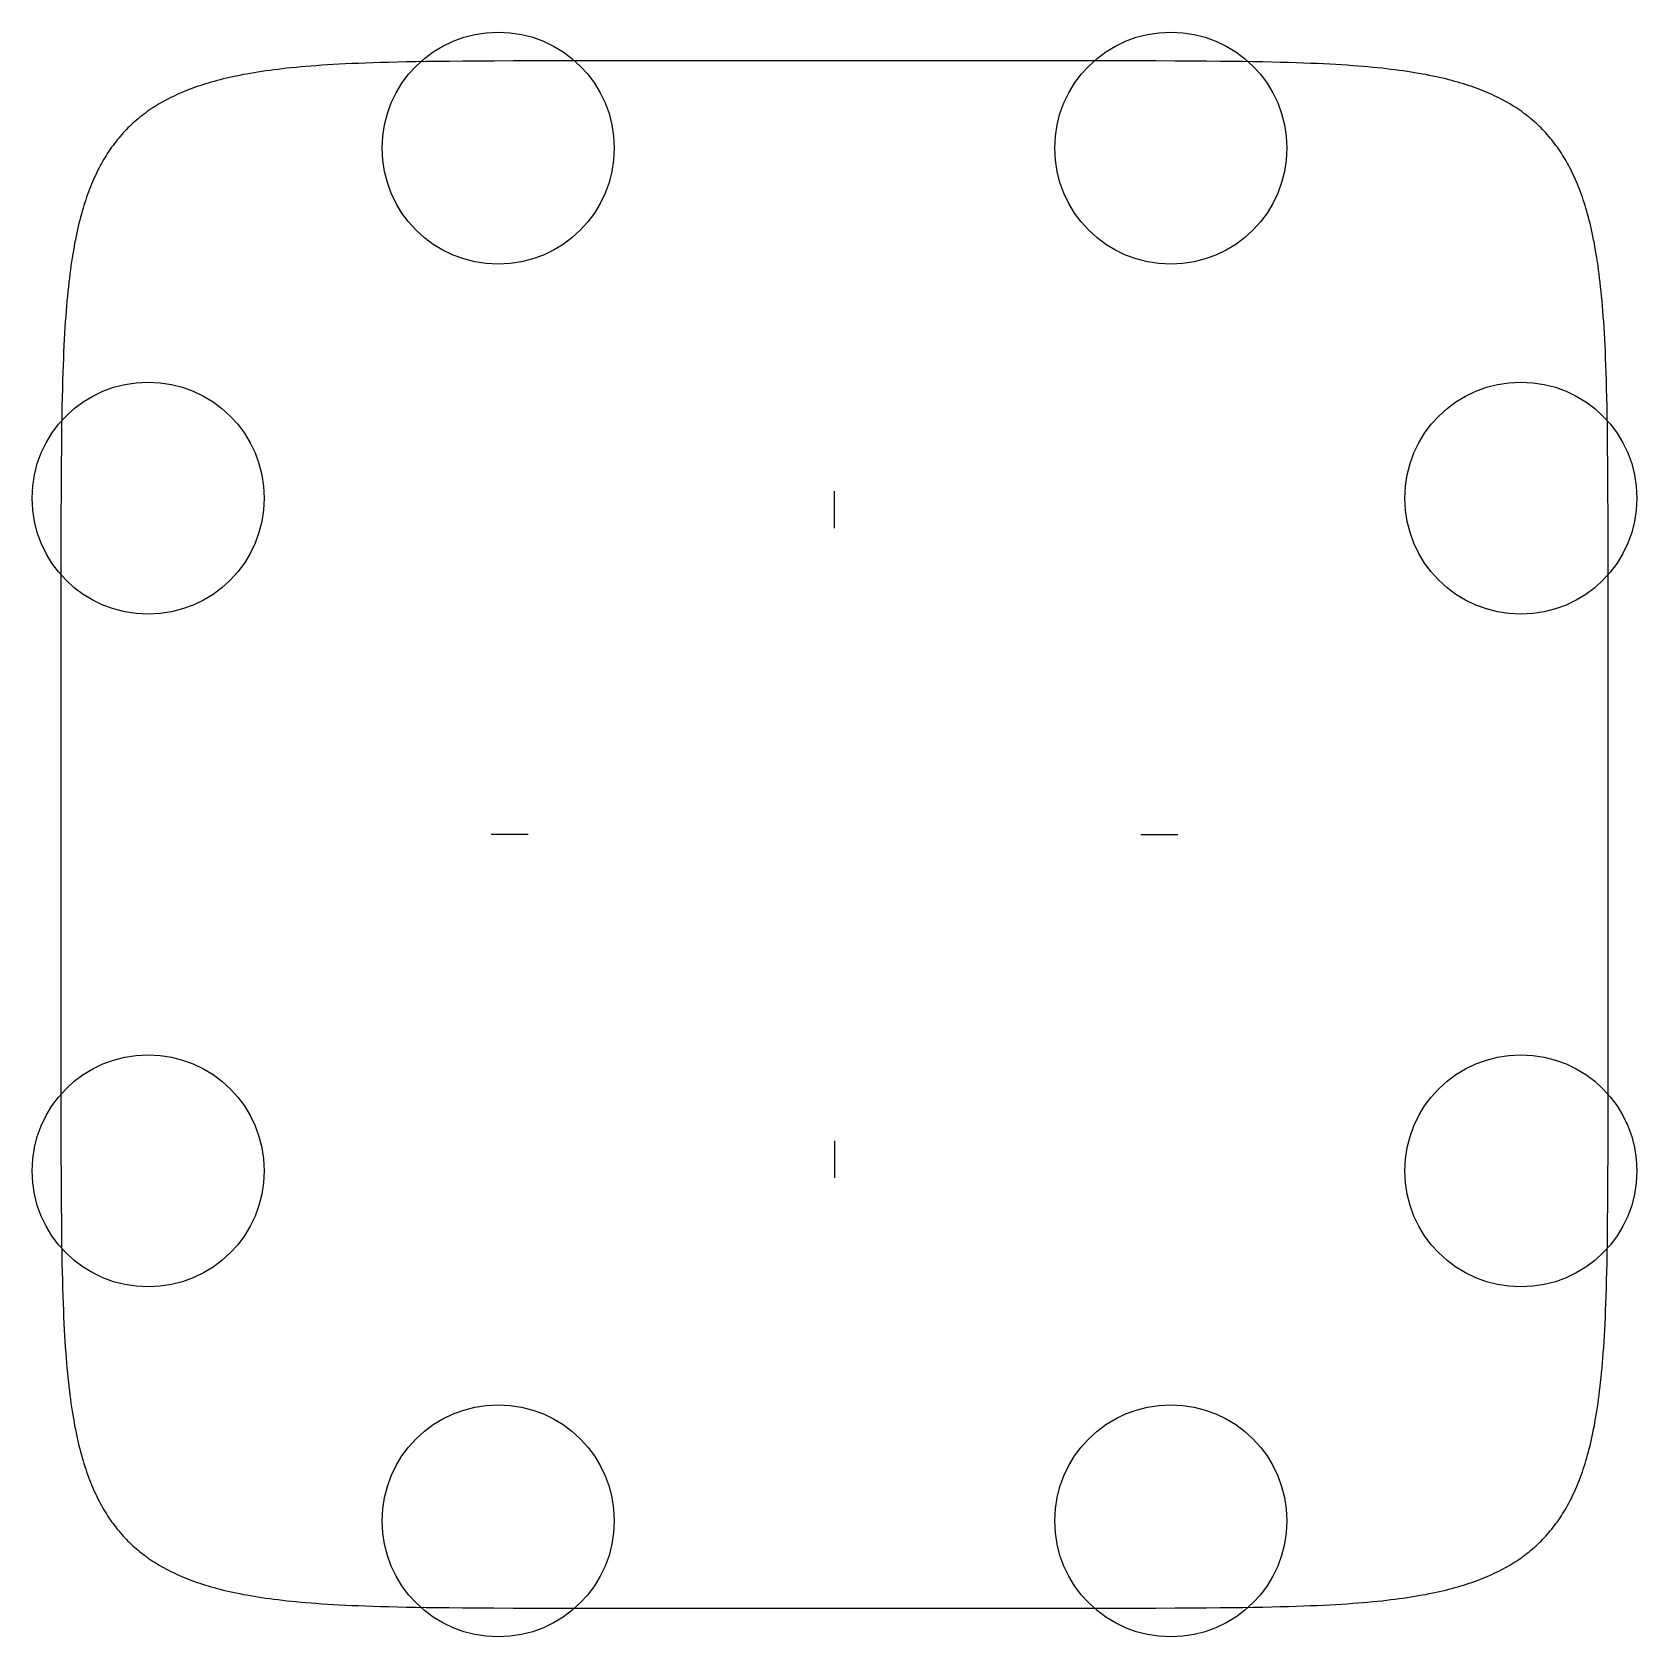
# Model space of a CAD drawing. Header units: metres. Extents: x -83 to 83, y -83 to 83.
import ezdxf

# ---------------------------------------------------------------- set-up
doc = ezdxf.new("R2010")
doc.units = ezdxf.units.M

msp = doc.modelspace()

# ---------------------------------------------------------------- linework, layer by layer
at = {"layer": 'ATTACH'}
for centre in [(-34.7788, 70.9753), (34.7788, 70.9753), (-70.9755, 34.7826), (70.9755, 34.7826), (-70.9755, -34.7826), (70.9755, -34.7826), (-34.7788, -70.9753), (34.7788, -70.9753)]:
    msp.add_circle(centre, 12, dxfattribs=at)
at = {"layer": 'OUTLINE'}
for p, q in [((-50.5796, 79.6804), (-51.223, 79.6475)), ((-49.9112, 79.7117), (-50.5796, 79.6804)), ((-49.2155, 79.7414), (-49.9112, 79.7117)), ((-48.49, 79.7695), (-49.2155, 79.7414)), ((-47.7315, 79.7959), (-48.49, 79.7695)), ((-46.9363, 79.8207), (-47.7315, 79.7959)), ((-46.1004, 79.8439), (-46.9363, 79.8207)), ((-45.2183, 79.8655), (-46.1004, 79.8439)), ((-44.284, 79.8855), (-45.2183, 79.8655)), ((-43.2897, 79.9039), (-44.284, 79.8855)), ((-42.2255, 79.9207), (-43.2897, 79.9039)), ((-41.0789, 79.9359), (-42.2255, 79.9207)), ((-39.8334, 79.9494), (-41.0789, 79.9359)), ((-38.4664, 79.9614), (-39.8334, 79.9494)), ((-36.9461, 79.9718), (-38.4664, 79.9614)), ((-35.2248, 79.9806), (-36.9461, 79.9718)), ((-33.2263, 79.9878), (-35.2248, 79.9806)), ((-30.8158, 79.9933), (-33.2263, 79.9878)), ((-27.7118, 79.9973), (-30.8158, 79.9933)), ((-23.1118, 79.9997), (-27.7118, 79.9973)), ((0.0045, 80.0005), (-23.1118, 79.9997)), ((23.1118, 79.9997), (0.0045, 80.0005)), ((27.7118, 79.9973), (23.1118, 79.9997)), ((30.8158, 79.9933), (27.7118, 79.9973)), ((33.2263, 79.9878), (30.8158, 79.9933)), ((35.2248, 79.9806), (33.2263, 79.9878)), ((36.9461, 79.9718), (35.2248, 79.9806)), ((38.4664, 79.9614), (36.9461, 79.9718)), ((39.8334, 79.9494), (38.4664, 79.9614)), ((41.0789, 79.9359), (39.8334, 79.9494)), ((42.2255, 79.9207), (41.0789, 79.9359)), ((43.2897, 79.9039), (42.2255, 79.9207)), ((44.284, 79.8855), (43.2897, 79.9039)), ((45.2183, 79.8655), (44.284, 79.8855)), ((46.1004, 79.8439), (45.2183, 79.8655)), ((46.9363, 79.8207), (46.1004, 79.8439)), ((47.7315, 79.7959), (46.9363, 79.8207)), ((48.49, 79.7695), (47.7315, 79.7959)), ((49.2155, 79.7414), (48.49, 79.7695)), ((49.9112, 79.7117), (49.2155, 79.7414)), ((50.5796, 79.6804), (49.9112, 79.7117)), ((51.223, 79.6475), (50.5796, 79.6804)), ((-63.5305, 78.048), (-63.8462, 77.9658)), ((-63.209, 78.1284), (-63.5305, 78.048)), ((-62.8815, 78.207), (-63.209, 78.1284)), ((-62.5479, 78.2838), (-62.8815, 78.207)), ((-62.2079, 78.3589), (-62.5479, 78.2838)), ((-61.8614, 78.4322), (-62.2079, 78.3589)), ((-61.508, 78.5037), (-61.8614, 78.4322)), ((-61.1476, 78.5735), (-61.508, 78.5037)), ((-60.7798, 78.6416), (-61.1476, 78.5735)), ((-60.4045, 78.7079), (-60.7798, 78.6416)), ((-60.0212, 78.7725), (-60.4045, 78.7079)), ((-59.6296, 78.8354), (-60.0212, 78.7725)), ((-59.2295, 78.8966), (-59.6296, 78.8354)), ((-58.8204, 78.9561), (-59.2295, 78.8966)), ((-58.4019, 79.0138), (-58.8204, 78.9561)), ((-57.9736, 79.0699), (-58.4019, 79.0138)), ((-57.535, 79.1243), (-57.9736, 79.0699)), ((-57.0857, 79.1771), (-57.535, 79.1243)), ((-56.6249, 79.2281), (-57.0857, 79.1771)), ((-56.1522, 79.2775), (-56.6249, 79.2281)), ((-55.6668, 79.3252), (-56.1522, 79.2775)), ((-55.1681, 79.3713), (-55.6668, 79.3252)), ((-54.6552, 79.4157), (-55.1681, 79.3713)), ((-54.1272, 79.4584), (-54.6552, 79.4157)), ((-53.5832, 79.4995), (-54.1272, 79.4584)), ((-53.0221, 79.539), (-53.5832, 79.4995)), ((-52.4426, 79.5768), (-53.0221, 79.539)), ((-51.8435, 79.613), (-52.4426, 79.5768)), ((-51.223, 79.6475), (-51.8435, 79.613)), ((51.8435, 79.613), (51.223, 79.6475)), ((52.4426, 79.5768), (51.8435, 79.613)), ((53.0221, 79.539), (52.4426, 79.5768)), ((53.5832, 79.4995), (53.0221, 79.539)), ((54.1272, 79.4584), (53.5832, 79.4995)), ((54.6552, 79.4157), (54.1272, 79.4584)), ((55.1681, 79.3713), (54.6552, 79.4157)), ((55.6668, 79.3252), (55.1681, 79.3713)), ((56.1522, 79.2775), (55.6668, 79.3252)), ((56.6249, 79.2281), (56.1522, 79.2775)), ((57.0857, 79.1771), (56.6249, 79.2281)), ((57.535, 79.1243), (57.0857, 79.1771)), ((57.9736, 79.0699), (57.535, 79.1243)), ((58.4019, 79.0138), (57.9736, 79.0699)), ((58.8204, 78.9561), (58.4019, 79.0138)), ((59.2295, 78.8966), (58.8204, 78.9561)), ((59.6296, 78.8354), (59.2295, 78.8966)), ((60.0212, 78.7725), (59.6296, 78.8354)), ((60.4045, 78.7079), (60.0212, 78.7725)), ((60.7798, 78.6416), (60.4045, 78.7079)), ((61.1476, 78.5735), (60.7798, 78.6416)), ((61.508, 78.5037), (61.1476, 78.5735)), ((61.8614, 78.4322), (61.508, 78.5037)), ((62.2079, 78.3589), (61.8614, 78.4322)), ((62.5479, 78.2838), (62.2079, 78.3589)), ((62.8815, 78.207), (62.5479, 78.2838)), ((63.209, 78.1284), (62.8815, 78.207)), ((63.5305, 78.048), (63.209, 78.1284)), ((63.8462, 77.9658), (63.5305, 78.048)), ((-68.2314, 76.3981), (-68.4697, 76.2837)), ((-67.9894, 76.5105), (-68.2314, 76.3981)), ((-67.7436, 76.6209), (-67.9894, 76.5105)), ((-67.4938, 76.7294), (-67.7436, 76.6209)), ((-67.2401, 76.8358), (-67.4938, 76.7294)), ((-66.9823, 76.9404), (-67.2401, 76.8358)), ((-66.7203, 77.043), (-66.9823, 76.9404)), ((-66.4541, 77.1437), (-66.7203, 77.043)), ((-66.1834, 77.2425), (-66.4541, 77.1437)), ((-65.9083, 77.3394), (-66.1834, 77.2425)), ((-65.6286, 77.4344), (-65.9083, 77.3394)), ((-65.3441, 77.5276), (-65.6286, 77.4344)), ((-65.0548, 77.6189), (-65.3441, 77.5276)), ((-64.7605, 77.7084), (-65.0548, 77.6189)), ((-64.4611, 77.796), (-64.7605, 77.7084)), ((-64.1563, 77.8818), (-64.4611, 77.796)), ((-63.8462, 77.9658), (-64.1563, 77.8818)), ((64.1563, 77.8818), (63.8462, 77.9658)), ((64.4611, 77.796), (64.1563, 77.8818)), ((64.7605, 77.7084), (64.4611, 77.796)), ((65.0548, 77.6189), (64.7605, 77.7084)), ((65.3441, 77.5276), (65.0548, 77.6189)), ((65.6286, 77.4344), (65.3441, 77.5276)), ((65.9083, 77.3394), (65.6286, 77.4344)), ((66.1834, 77.2425), (65.9083, 77.3394)), ((66.4541, 77.1437), (66.1834, 77.2425)), ((66.7203, 77.043), (66.4541, 77.1437)), ((66.9823, 76.9404), (66.7203, 77.043)), ((67.2401, 76.8358), (66.9823, 76.9404)), ((67.4938, 76.7294), (67.2401, 76.8358)), ((67.7436, 76.6209), (67.4938, 76.7294)), ((67.9894, 76.5105), (67.7436, 76.6209)), ((68.2314, 76.3981), (67.9894, 76.5105)), ((68.4697, 76.2837), (68.2314, 76.3981)), ((-71.0617, 74.7492), (-71.2572, 74.6072)), ((-70.8632, 74.8889), (-71.0617, 74.7492)), ((-70.6617, 75.0264), (-70.8632, 74.8889)), ((-70.4572, 75.1617), (-70.6617, 75.0264)), ((-70.2495, 75.2948), (-70.4572, 75.1617)), ((-70.0387, 75.4257), (-70.2495, 75.2948)), ((-69.8247, 75.5546), (-70.0387, 75.4257)), ((-69.6074, 75.6813), (-69.8247, 75.5546)), ((-69.3867, 75.8059), (-69.6074, 75.6813)), ((-69.1627, 75.9284), (-69.3867, 75.8059)), ((-68.9352, 76.0489), (-69.1627, 75.9284)), ((-68.7042, 76.1673), (-68.9352, 76.0489)), ((-68.4697, 76.2837), (-68.7042, 76.1673)), ((68.7042, 76.1673), (68.4697, 76.2837)), ((68.9352, 76.0489), (68.7042, 76.1673)), ((69.1627, 75.9284), (68.9352, 76.0489)), ((69.3867, 75.8059), (69.1627, 75.9284)), ((69.6074, 75.6813), (69.3867, 75.8059)), ((69.8247, 75.5546), (69.6074, 75.6813)), ((70.0387, 75.4257), (69.8247, 75.5546)), ((70.2495, 75.2948), (70.0387, 75.4257)), ((70.4572, 75.1617), (70.2495, 75.2948)), ((70.6617, 75.0264), (70.4572, 75.1617)), ((70.8632, 74.8889), (70.6617, 75.0264)), ((71.0617, 74.7492), (70.8632, 74.8889)), ((71.2572, 74.6072), (71.0617, 74.7492)), ((-73.0593, 73.0593), (-73.225, 72.8911)), ((-72.8911, 73.225), (-73.0593, 73.0593)), ((-72.7203, 73.3882), (-72.8911, 73.225)), ((-72.5469, 73.549), (-72.7203, 73.3882)), ((-72.3708, 73.7072), (-72.5469, 73.549)), ((-72.1921, 73.8631), (-72.3708, 73.7072)), ((-72.0107, 74.0166), (-72.1921, 73.8631)), ((-71.8266, 74.1677), (-72.0107, 74.0166)), ((-71.6396, 74.3165), (-71.8266, 74.1677)), ((-71.4499, 74.463), (-71.6396, 74.3165)), ((-71.2572, 74.6072), (-71.4499, 74.463)), ((71.4499, 74.463), (71.2572, 74.6072)), ((71.6396, 74.3165), (71.4499, 74.463)), ((71.8266, 74.1677), (71.6396, 74.3165)), ((72.0107, 74.0166), (71.8266, 74.1677)), ((72.1921, 73.8631), (72.0107, 74.0166)), ((72.3708, 73.7072), (72.1921, 73.8631)), ((72.5469, 73.549), (72.3708, 73.7072)), ((72.7203, 73.3882), (72.5469, 73.549)), ((72.8911, 73.225), (72.7203, 73.3882)), ((73.0593, 73.0593), (72.8911, 73.225)), ((73.225, 72.8911), (73.0593, 73.0593)), ((-74.463, 71.4499), (-74.6072, 71.2572)), ((-74.3165, 71.6396), (-74.463, 71.4499)), ((-74.1677, 71.8266), (-74.3165, 71.6396)), ((-74.0166, 72.0107), (-74.1677, 71.8266)), ((-73.8631, 72.1921), (-74.0166, 72.0107)), ((-73.7072, 72.3708), (-73.8631, 72.1921)), ((-73.549, 72.5469), (-73.7072, 72.3708)), ((-73.3882, 72.7203), (-73.549, 72.5469)), ((-73.225, 72.8911), (-73.3882, 72.7203)), ((73.3882, 72.7203), (73.225, 72.8911)), ((73.549, 72.5469), (73.3882, 72.7203)), ((73.7072, 72.3708), (73.549, 72.5469)), ((73.8631, 72.1921), (73.7072, 72.3708)), ((74.0166, 72.0107), (73.8631, 72.1921)), ((74.1677, 71.8266), (74.0166, 72.0107)), ((74.3165, 71.6396), (74.1677, 71.8266)), ((74.463, 71.4499), (74.3165, 71.6396)), ((74.6072, 71.2572), (74.463, 71.4499)), ((-75.5546, 69.8247), (-75.6813, 69.6074)), ((-75.4257, 70.0387), (-75.5546, 69.8247)), ((-75.2948, 70.2495), (-75.4257, 70.0387)), ((-75.1617, 70.4572), (-75.2948, 70.2495)), ((-75.0264, 70.6617), (-75.1617, 70.4572)), ((-74.8889, 70.8632), (-75.0264, 70.6617)), ((-74.7492, 71.0617), (-74.8889, 70.8632)), ((-74.6072, 71.2572), (-74.7492, 71.0617)), ((74.7492, 71.0617), (74.6072, 71.2572)), ((74.8889, 70.8632), (74.7492, 71.0617)), ((75.0264, 70.6617), (74.8889, 70.8632)), ((75.1617, 70.4572), (75.0264, 70.6617)), ((75.2948, 70.2495), (75.1617, 70.4572)), ((75.4257, 70.0387), (75.2948, 70.2495)), ((75.5546, 69.8247), (75.4257, 70.0387)), ((75.6813, 69.6074), (75.5546, 69.8247)), ((-76.3981, 68.2314), (-76.5105, 67.9894)), ((-76.2837, 68.4697), (-76.3981, 68.2314)), ((-76.1673, 68.7042), (-76.2837, 68.4697)), ((-76.0489, 68.9352), (-76.1673, 68.7042)), ((-75.9284, 69.1627), (-76.0489, 68.9352)), ((-75.8059, 69.3867), (-75.9284, 69.1627)), ((-75.6813, 69.6074), (-75.8059, 69.3867)), ((75.8059, 69.3867), (75.6813, 69.6074)), ((75.9284, 69.1627), (75.8059, 69.3867)), ((76.0489, 68.9352), (75.9284, 69.1627)), ((76.1673, 68.7042), (76.0489, 68.9352)), ((76.2837, 68.4697), (76.1673, 68.7042)), ((76.3981, 68.2314), (76.2837, 68.4697)), ((76.5105, 67.9894), (76.3981, 68.2314)), ((-77.1437, 66.4541), (-77.2425, 66.1834)), ((-77.043, 66.7203), (-77.1437, 66.4541)), ((-76.9404, 66.9823), (-77.043, 66.7203)), ((-76.8358, 67.2401), (-76.9404, 66.9823)), ((-76.7294, 67.4938), (-76.8358, 67.2401)), ((-76.6209, 67.7436), (-76.7294, 67.4938)), ((-76.5105, 67.9894), (-76.6209, 67.7436)), ((76.6209, 67.7436), (76.5105, 67.9894)), ((76.7294, 67.4938), (76.6209, 67.7436)), ((76.8358, 67.2401), (76.7294, 67.4938)), ((76.9404, 66.9823), (76.8358, 67.2401)), ((77.043, 66.7203), (76.9404, 66.9823)), ((77.1437, 66.4541), (77.043, 66.7203)), ((77.2425, 66.1834), (77.1437, 66.4541)), ((-77.7084, 64.7605), (-77.796, 64.4611)), ((-77.6189, 65.0548), (-77.7084, 64.7605)), ((-77.5276, 65.3441), (-77.6189, 65.0548)), ((-77.4344, 65.6286), (-77.5276, 65.3441)), ((-77.3394, 65.9083), (-77.4344, 65.6286)), ((-77.2425, 66.1834), (-77.3394, 65.9083)), ((77.3394, 65.9083), (77.2425, 66.1834)), ((77.4344, 65.6286), (77.3394, 65.9083)), ((77.5276, 65.3441), (77.4344, 65.6286)), ((77.6189, 65.0548), (77.5276, 65.3441)), ((77.7084, 64.7605), (77.6189, 65.0548)), ((77.796, 64.4611), (77.7084, 64.7605)), ((-78.1284, 63.209), (-78.207, 62.8815)), ((-78.048, 63.5305), (-78.1284, 63.209)), ((-77.9658, 63.8462), (-78.048, 63.5305)), ((-77.8818, 64.1563), (-77.9658, 63.8462)), ((-77.796, 64.4611), (-77.8818, 64.1563)), ((77.8818, 64.1563), (77.796, 64.4611)), ((77.9658, 63.8462), (77.8818, 64.1563)), ((78.048, 63.5305), (77.9658, 63.8462)), ((78.1284, 63.209), (78.048, 63.5305)), ((78.207, 62.8815), (78.1284, 63.209)), ((-78.5037, 61.508), (-78.5735, 61.1476)), ((-78.4322, 61.8614), (-78.5037, 61.508)), ((-78.3589, 62.2079), (-78.4322, 61.8614)), ((-78.2838, 62.5479), (-78.3589, 62.2079)), ((-78.207, 62.8815), (-78.2838, 62.5479)), ((78.2838, 62.5479), (78.207, 62.8815)), ((78.3589, 62.2079), (78.2838, 62.5479)), ((78.4322, 61.8614), (78.3589, 62.2079)), ((78.5037, 61.508), (78.4322, 61.8614)), ((78.5735, 61.1476), (78.5037, 61.508)), ((-78.7725, 60.0212), (-78.8354, 59.6296)), ((-78.7079, 60.4045), (-78.7725, 60.0212)), ((-78.6416, 60.7798), (-78.7079, 60.4045)), ((-78.5735, 61.1476), (-78.6416, 60.7798)), ((78.6416, 60.7798), (78.5735, 61.1476)), ((78.7079, 60.4045), (78.6416, 60.7798)), ((78.7725, 60.0212), (78.7079, 60.4045)), ((78.8354, 59.6296), (78.7725, 60.0212)), ((-79.0138, 58.4019), (-79.0699, 57.9736)), ((-78.9561, 58.8204), (-79.0138, 58.4019)), ((-78.8966, 59.2295), (-78.9561, 58.8204)), ((-78.8354, 59.6296), (-78.8966, 59.2295)), ((78.8966, 59.2295), (78.8354, 59.6296)), ((78.9561, 58.8204), (78.8966, 59.2295)), ((79.0138, 58.4019), (78.9561, 58.8204)), ((79.0699, 57.9736), (79.0138, 58.4019)), ((-79.2281, 56.6249), (-79.2775, 56.1522)), ((-79.1771, 57.0857), (-79.2281, 56.6249)), ((-79.1243, 57.535), (-79.1771, 57.0857)), ((-79.0699, 57.9736), (-79.1243, 57.535)), ((79.1243, 57.535), (79.0699, 57.9736)), ((79.1771, 57.0857), (79.1243, 57.535)), ((79.2281, 56.6249), (79.1771, 57.0857)), ((79.2775, 56.1522), (79.2281, 56.6249)), ((-79.3713, 55.1681), (-79.4157, 54.6552)), ((-79.3252, 55.6668), (-79.3713, 55.1681)), ((-79.2775, 56.1522), (-79.3252, 55.6668)), ((79.3252, 55.6668), (79.2775, 56.1522)), ((79.3713, 55.1681), (79.3252, 55.6668)), ((79.4157, 54.6552), (79.3713, 55.1681)), ((-79.4995, 53.5832), (-79.539, 53.0221)), ((-79.4584, 54.1272), (-79.4995, 53.5832)), ((-79.4157, 54.6552), (-79.4584, 54.1272)), ((79.4584, 54.1272), (79.4157, 54.6552)), ((79.4995, 53.5832), (79.4584, 54.1272)), ((79.539, 53.0221), (79.4995, 53.5832)), ((-79.613, 51.8435), (-79.6475, 51.223)), ((-79.5768, 52.4426), (-79.613, 51.8435)), ((-79.539, 53.0221), (-79.5768, 52.4426)), ((79.5768, 52.4426), (79.539, 53.0221)), ((79.613, 51.8435), (79.5768, 52.4426)), ((79.6475, 51.223), (79.613, 51.8435)), ((-79.7117, 49.9112), (-79.7414, 49.2155)), ((-79.6804, 50.5796), (-79.7117, 49.9112)), ((-79.6475, 51.223), (-79.6804, 50.5796)), ((79.6804, 50.5796), (79.6475, 51.223)), ((79.7117, 49.9112), (79.6804, 50.5796)), ((79.7414, 49.2155), (79.7117, 49.9112)), ((-79.7695, 48.49), (-79.7959, 47.7315)), ((-79.7414, 49.2155), (-79.7695, 48.49)), ((79.7695, 48.49), (79.7414, 49.2155)), ((79.7959, 47.7315), (79.7695, 48.49)), ((-79.8207, 46.9363), (-79.8439, 46.1004)), ((-79.7959, 47.7315), (-79.8207, 46.9363)), ((79.8207, 46.9363), (79.7959, 47.7315)), ((79.8439, 46.1004), (79.8207, 46.9363)), ((-79.8655, 45.2183), (-79.8855, 44.284)), ((-79.8439, 46.1004), (-79.8655, 45.2183)), ((79.8655, 45.2183), (79.8439, 46.1004)), ((79.8855, 44.284), (79.8655, 45.2183)), ((-79.9039, 43.2897), (-79.9207, 42.2255)), ((-79.8855, 44.284), (-79.9039, 43.2897)), ((79.9039, 43.2897), (79.8855, 44.284)), ((79.9207, 42.2255), (79.9039, 43.2897)), ((-79.9207, 42.2255), (-79.9359, 41.0789)), ((79.9359, 41.0789), (79.9207, 42.2255)), ((-79.9494, 39.8334), (-79.9614, 38.4664)), ((-79.9359, 41.0789), (-79.9494, 39.8334)), ((79.9494, 39.8334), (79.9359, 41.0789)), ((79.9614, 38.4664), (79.9494, 39.8334)), ((-79.9614, 38.4664), (-79.9718, 36.9461)), ((79.9718, 36.9461), (79.9614, 38.4664)), ((-79.9718, 36.9461), (-79.9806, 35.2248)), ((79.9806, 35.2248), (79.9718, 36.9461)), ((-79.9806, 35.2248), (-79.9878, 33.2263)), ((79.9878, 33.2263), (79.9806, 35.2248)), ((-79.9878, 33.2263), (-79.9933, 30.8158)), ((79.9933, 30.8158), (79.9878, 33.2263)), ((-79.9933, 30.8158), (-79.9973, 27.7118)), ((79.9973, 27.7118), (79.9933, 30.8158)), ((-79.9973, 27.7118), (-79.9997, 23.1118)), ((79.9997, 23.1118), (79.9973, 27.7118)), ((-79.9997, 23.1118), (-80.0005, 0.0054)), ((80.0005, 0), (79.9997, 23.1118)), ((-80.0005, 0.0054), (-79.9997, -23.1118)), ((79.9997, -23.1118), (80.0005, 0)), ((-79.9997, -23.1118), (-79.9973, -27.7118)), ((79.9973, -27.7118), (79.9997, -23.1118)), ((-79.9973, -27.7118), (-79.9933, -30.8158)), ((79.9933, -30.8158), (79.9973, -27.7118)), ((-79.9933, -30.8158), (-79.9878, -33.2263)), ((79.9878, -33.2263), (79.9933, -30.8158)), ((-79.9878, -33.2263), (-79.9806, -35.2248)), ((79.9806, -35.2248), (79.9878, -33.2263)), ((-79.9806, -35.2248), (-79.9718, -36.9461)), ((79.9718, -36.9461), (79.9806, -35.2248)), ((-79.9718, -36.9461), (-79.9614, -38.4664)), ((79.9614, -38.4664), (79.9718, -36.9461)), ((-79.9614, -38.4664), (-79.9494, -39.8334)), ((79.9494, -39.8334), (79.9614, -38.4664)), ((-79.9494, -39.8334), (-79.9359, -41.0789)), ((-79.9359, -41.0789), (-79.9207, -42.2255)), ((79.9207, -42.2255), (79.9359, -41.0789)), ((79.9359, -41.0789), (79.9494, -39.8334)), ((-79.9207, -42.2255), (-79.9039, -43.2897)), ((79.9039, -43.2897), (79.9207, -42.2255)), ((-79.9039, -43.2897), (-79.8855, -44.284)), ((-79.8855, -44.284), (-79.8655, -45.2183)), ((79.8655, -45.2183), (79.8855, -44.284)), ((79.8855, -44.284), (79.9039, -43.2897)), ((-79.8655, -45.2183), (-79.8439, -46.1004)), ((-79.8439, -46.1004), (-79.8207, -46.9363)), ((79.8207, -46.9363), (79.8439, -46.1004)), ((79.8439, -46.1004), (79.8655, -45.2183)), ((-79.8207, -46.9363), (-79.7959, -47.7315)), ((-79.7959, -47.7315), (-79.7695, -48.49)), ((79.7695, -48.49), (79.7959, -47.7315)), ((79.7959, -47.7315), (79.8207, -46.9363)), ((-79.7695, -48.49), (-79.7414, -49.2155)), ((-79.7414, -49.2155), (-79.7117, -49.9112)), ((79.7117, -49.9112), (79.7414, -49.2155)), ((79.7414, -49.2155), (79.7695, -48.49)), ((-79.7117, -49.9112), (-79.6804, -50.5796)), ((-79.6804, -50.5796), (-79.6475, -51.223)), ((-79.6475, -51.223), (-79.613, -51.8435)), ((79.613, -51.8435), (79.6475, -51.223)), ((79.6475, -51.223), (79.6804, -50.5796)), ((79.6804, -50.5796), (79.7117, -49.9112)), ((-79.613, -51.8435), (-79.5768, -52.4426)), ((-79.5768, -52.4426), (-79.539, -53.0221)), ((-79.539, -53.0221), (-79.4995, -53.5832)), ((79.4995, -53.5832), (79.539, -53.0221)), ((79.539, -53.0221), (79.5768, -52.4426)), ((79.5768, -52.4426), (79.613, -51.8435)), ((-79.4995, -53.5832), (-79.4584, -54.1272)), ((-79.4584, -54.1272), (-79.4157, -54.6552)), ((-79.4157, -54.6552), (-79.3713, -55.1681)), ((79.3713, -55.1681), (79.4157, -54.6552)), ((79.4157, -54.6552), (79.4584, -54.1272)), ((79.4584, -54.1272), (79.4995, -53.5832)), ((-79.3713, -55.1681), (-79.3252, -55.6668)), ((-79.3252, -55.6668), (-79.2775, -56.1522)), ((-79.2775, -56.1522), (-79.2281, -56.6249)), ((79.2281, -56.6249), (79.2775, -56.1522)), ((79.2775, -56.1522), (79.3252, -55.6668)), ((79.3252, -55.6668), (79.3713, -55.1681)), ((-79.2281, -56.6249), (-79.1771, -57.0857)), ((-79.1771, -57.0857), (-79.1243, -57.535)), ((-79.1243, -57.535), (-79.0699, -57.9736)), ((-79.0699, -57.9736), (-79.0138, -58.4019)), ((79.0138, -58.4019), (79.0699, -57.9736)), ((79.0699, -57.9736), (79.1243, -57.535)), ((79.1243, -57.535), (79.1771, -57.0857)), ((79.1771, -57.0857), (79.2281, -56.6249)), ((-79.0138, -58.4019), (-78.9561, -58.8204)), ((-78.9561, -58.8204), (-78.8966, -59.2295)), ((-78.8966, -59.2295), (-78.8354, -59.6296)), ((-78.8354, -59.6296), (-78.7725, -60.0212)), ((78.7725, -60.0212), (78.8354, -59.6296)), ((78.8354, -59.6296), (78.8966, -59.2295)), ((78.8966, -59.2295), (78.9561, -58.8204)), ((78.9561, -58.8204), (79.0138, -58.4019)), ((-78.7725, -60.0212), (-78.7079, -60.4045)), ((-78.7079, -60.4045), (-78.6416, -60.7798)), ((-78.6416, -60.7798), (-78.5735, -61.1476)), ((-78.5735, -61.1476), (-78.5037, -61.508)), ((78.5037, -61.508), (78.5735, -61.1476)), ((78.5735, -61.1476), (78.6416, -60.7798)), ((78.6416, -60.7798), (78.7079, -60.4045)), ((78.7079, -60.4045), (78.7725, -60.0212)), ((-78.5037, -61.508), (-78.4322, -61.8614)), ((-78.4322, -61.8614), (-78.3589, -62.2079)), ((-78.3589, -62.2079), (-78.2838, -62.5479)), ((-78.2838, -62.5479), (-78.207, -62.8815)), ((-78.207, -62.8815), (-78.1284, -63.209)), ((78.1284, -63.209), (78.207, -62.8815)), ((78.207, -62.8815), (78.2838, -62.5479)), ((78.2838, -62.5479), (78.3589, -62.2079)), ((78.3589, -62.2079), (78.4322, -61.8614)), ((78.4322, -61.8614), (78.5037, -61.508)), ((-78.1284, -63.209), (-78.048, -63.5305)), ((-78.048, -63.5305), (-77.9658, -63.8462)), ((-77.9658, -63.8462), (-77.8818, -64.1563)), ((-77.8818, -64.1563), (-77.796, -64.4611)), ((-77.796, -64.4611), (-77.7084, -64.7605)), ((77.7084, -64.7605), (77.796, -64.4611)), ((77.796, -64.4611), (77.8818, -64.1563)), ((77.8818, -64.1563), (77.9658, -63.8462)), ((77.9658, -63.8462), (78.048, -63.5305)), ((78.048, -63.5305), (78.1284, -63.209)), ((-77.7084, -64.7605), (-77.6189, -65.0548)), ((-77.6189, -65.0548), (-77.5276, -65.3441)), ((-77.5276, -65.3441), (-77.4344, -65.6286)), ((-77.4344, -65.6286), (-77.3394, -65.9083)), ((-77.3394, -65.9083), (-77.2425, -66.1834)), ((-77.2425, -66.1834), (-77.1437, -66.4541)), ((77.1437, -66.4541), (77.2425, -66.1834)), ((77.2425, -66.1834), (77.3394, -65.9083)), ((77.3394, -65.9083), (77.4344, -65.6286)), ((77.4344, -65.6286), (77.5276, -65.3441)), ((77.5276, -65.3441), (77.6189, -65.0548)), ((77.6189, -65.0548), (77.7084, -64.7605)), ((-77.1437, -66.4541), (-77.043, -66.7203)), ((-77.043, -66.7203), (-76.9404, -66.9823)), ((-76.9404, -66.9823), (-76.8358, -67.2401)), ((-76.8358, -67.2401), (-76.7294, -67.4938)), ((-76.7294, -67.4938), (-76.6209, -67.7436)), ((-76.6209, -67.7436), (-76.5105, -67.9894)), ((-76.5105, -67.9894), (-76.3981, -68.2314)), ((76.3981, -68.2314), (76.5105, -67.9894)), ((76.5105, -67.9894), (76.6209, -67.7436)), ((76.6209, -67.7436), (76.7294, -67.4938)), ((76.7294, -67.4938), (76.8358, -67.2401)), ((76.8358, -67.2401), (76.9404, -66.9823)), ((76.9404, -66.9823), (77.043, -66.7203)), ((77.043, -66.7203), (77.1437, -66.4541)), ((-76.3981, -68.2314), (-76.2837, -68.4697)), ((-76.2837, -68.4697), (-76.1673, -68.7042)), ((-76.1673, -68.7042), (-76.0489, -68.9352)), ((-76.0489, -68.9352), (-75.9284, -69.1627)), ((-75.9284, -69.1627), (-75.8059, -69.3867)), ((-75.8059, -69.3867), (-75.6813, -69.6074)), ((-75.6813, -69.6074), (-75.5546, -69.8247)), ((75.5546, -69.8247), (75.6813, -69.6074)), ((75.6813, -69.6074), (75.8059, -69.3867)), ((75.8059, -69.3867), (75.9284, -69.1627)), ((75.9284, -69.1627), (76.0489, -68.9352)), ((76.0489, -68.9352), (76.1673, -68.7042)), ((76.1673, -68.7042), (76.2837, -68.4697)), ((76.2837, -68.4697), (76.3981, -68.2314)), ((-75.5546, -69.8247), (-75.4257, -70.0387)), ((-75.4257, -70.0387), (-75.2948, -70.2495)), ((-75.2948, -70.2495), (-75.1617, -70.4572)), ((-75.1617, -70.4572), (-75.0264, -70.6617)), ((-75.0264, -70.6617), (-74.8889, -70.8632)), ((-74.8889, -70.8632), (-74.7492, -71.0617)), ((-74.7492, -71.0617), (-74.6072, -71.2572)), ((-74.6072, -71.2572), (-74.463, -71.4499)), ((74.463, -71.4499), (74.6072, -71.2572)), ((74.6072, -71.2572), (74.7492, -71.0617)), ((74.7492, -71.0617), (74.8889, -70.8632)), ((74.8889, -70.8632), (75.0264, -70.6617)), ((75.0264, -70.6617), (75.1617, -70.4572)), ((75.1617, -70.4572), (75.2948, -70.2495)), ((75.2948, -70.2495), (75.4257, -70.0387)), ((75.4257, -70.0387), (75.5546, -69.8247)), ((-74.463, -71.4499), (-74.3165, -71.6396)), ((-74.3165, -71.6396), (-74.1677, -71.8266)), ((-74.1677, -71.8266), (-74.0166, -72.0107)), ((-74.0166, -72.0107), (-73.8631, -72.1921)), ((-73.8631, -72.1921), (-73.7072, -72.3708)), ((-73.7072, -72.3708), (-73.549, -72.5469)), ((-73.549, -72.5469), (-73.3882, -72.7203)), ((-73.3882, -72.7203), (-73.225, -72.8911)), ((-73.225, -72.8911), (-73.0593, -73.0593)), ((73.0593, -73.0593), (73.225, -72.8911)), ((73.225, -72.8911), (73.3882, -72.7203)), ((73.3882, -72.7203), (73.549, -72.5469)), ((73.549, -72.5469), (73.7072, -72.3708)), ((73.7072, -72.3708), (73.8631, -72.1921)), ((73.8631, -72.1921), (74.0166, -72.0107)), ((74.0166, -72.0107), (74.1677, -71.8266)), ((74.1677, -71.8266), (74.3165, -71.6396)), ((74.3165, -71.6396), (74.463, -71.4499)), ((-73.0593, -73.0593), (-72.8911, -73.225)), ((-72.8911, -73.225), (-72.7203, -73.3882)), ((-72.7203, -73.3882), (-72.5469, -73.549)), ((-72.5469, -73.549), (-72.3708, -73.7072)), ((-72.3708, -73.7072), (-72.1921, -73.8631)), ((-72.1921, -73.8631), (-72.0107, -74.0166)), ((-72.0107, -74.0166), (-71.8266, -74.1677)), ((-71.8266, -74.1677), (-71.6396, -74.3165)), ((-71.6396, -74.3165), (-71.4499, -74.463)), ((-71.4499, -74.463), (-71.2572, -74.6072)), ((-71.2572, -74.6072), (-71.0617, -74.7492)), ((71.0617, -74.7492), (71.2572, -74.6072)), ((71.2572, -74.6072), (71.4499, -74.463)), ((71.4499, -74.463), (71.6396, -74.3165)), ((71.6396, -74.3165), (71.8266, -74.1677)), ((71.8266, -74.1677), (72.0107, -74.0166)), ((72.0107, -74.0166), (72.1921, -73.8631)), ((72.1921, -73.8631), (72.3708, -73.7072)), ((72.3708, -73.7072), (72.5469, -73.549)), ((72.5469, -73.549), (72.7203, -73.3882)), ((72.7203, -73.3882), (72.8911, -73.225)), ((72.8911, -73.225), (73.0593, -73.0593)), ((-71.0617, -74.7492), (-70.8632, -74.8889)), ((-70.8632, -74.8889), (-70.6617, -75.0264)), ((-70.6617, -75.0264), (-70.4572, -75.1617)), ((-70.4572, -75.1617), (-70.2495, -75.2948)), ((-70.2495, -75.2948), (-70.0387, -75.4257)), ((-70.0387, -75.4257), (-69.8247, -75.5546)), ((-69.8247, -75.5546), (-69.6074, -75.6813)), ((-69.6074, -75.6813), (-69.3867, -75.8059)), ((-69.3867, -75.8059), (-69.1627, -75.9284)), ((-69.1627, -75.9284), (-68.9352, -76.0489)), ((-68.9352, -76.0489), (-68.7042, -76.1673)), ((-68.7042, -76.1673), (-68.4697, -76.2837)), ((-68.4697, -76.2837), (-68.2314, -76.3981)), ((68.2314, -76.3981), (68.4697, -76.2837)), ((68.4697, -76.2837), (68.7042, -76.1673)), ((68.7042, -76.1673), (68.9352, -76.0489)), ((68.9352, -76.0489), (69.1627, -75.9284)), ((69.1627, -75.9284), (69.3867, -75.8059)), ((69.3867, -75.8059), (69.6074, -75.6813)), ((69.6074, -75.6813), (69.8247, -75.5546)), ((69.8247, -75.5546), (70.0387, -75.4257)), ((70.0387, -75.4257), (70.2495, -75.2948)), ((70.2495, -75.2948), (70.4572, -75.1617)), ((70.4572, -75.1617), (70.6617, -75.0264)), ((70.6617, -75.0264), (70.8632, -74.8889)), ((70.8632, -74.8889), (71.0617, -74.7492)), ((-68.2314, -76.3981), (-67.9894, -76.5105)), ((-67.9894, -76.5105), (-67.7436, -76.6209)), ((-67.7436, -76.6209), (-67.4938, -76.7294)), ((-67.4938, -76.7294), (-67.2401, -76.8358)), ((-67.2401, -76.8358), (-66.9823, -76.9404)), ((-66.9823, -76.9404), (-66.7203, -77.043)), ((-66.7203, -77.043), (-66.4541, -77.1437)), ((-66.4541, -77.1437), (-66.1834, -77.2425)), ((-66.1834, -77.2425), (-65.9083, -77.3394)), ((-65.9083, -77.3394), (-65.6286, -77.4344)), ((-65.6286, -77.4344), (-65.3441, -77.5276)), ((-65.3441, -77.5276), (-65.0548, -77.6189)), ((-65.0548, -77.6189), (-64.7605, -77.7084)), ((-64.7605, -77.7084), (-64.4611, -77.796)), ((-64.4611, -77.796), (-64.1563, -77.8818)), ((-64.1563, -77.8818), (-63.8462, -77.9658)), ((-63.8462, -77.9658), (-63.5305, -78.048)), ((63.5305, -78.048), (63.8462, -77.9658)), ((63.8462, -77.9658), (64.1563, -77.8818)), ((64.1563, -77.8818), (64.4611, -77.796)), ((64.4611, -77.796), (64.7605, -77.7084)), ((64.7605, -77.7084), (65.0548, -77.6189)), ((65.0548, -77.6189), (65.3441, -77.5276)), ((65.3441, -77.5276), (65.6286, -77.4344)), ((65.6286, -77.4344), (65.9083, -77.3394)), ((65.9083, -77.3394), (66.1834, -77.2425)), ((66.1834, -77.2425), (66.4541, -77.1437)), ((66.4541, -77.1437), (66.7203, -77.043)), ((66.7203, -77.043), (66.9823, -76.9404)), ((66.9823, -76.9404), (67.2401, -76.8358)), ((67.2401, -76.8358), (67.4938, -76.7294)), ((67.4938, -76.7294), (67.7436, -76.6209)), ((67.7436, -76.6209), (67.9894, -76.5105)), ((67.9894, -76.5105), (68.2314, -76.3981)), ((-63.5305, -78.048), (-63.209, -78.1284)), ((-63.209, -78.1284), (-62.8815, -78.207)), ((-62.8815, -78.207), (-62.5479, -78.2838)), ((-62.5479, -78.2838), (-62.2079, -78.3589)), ((-62.2079, -78.3589), (-61.8614, -78.4322)), ((-61.8614, -78.4322), (-61.508, -78.5037)), ((-61.508, -78.5037), (-61.1476, -78.5735)), ((-61.1476, -78.5735), (-60.7798, -78.6416)), ((-60.7798, -78.6416), (-60.4045, -78.7079)), ((-60.4045, -78.7079), (-60.0212, -78.7725)), ((-60.0212, -78.7725), (-59.6296, -78.8354)), ((-59.6296, -78.8354), (-59.2295, -78.8966)), ((-59.2295, -78.8966), (-58.8204, -78.9561)), ((-58.8204, -78.9561), (-58.4019, -79.0138)), ((-58.4019, -79.0138), (-57.9736, -79.0699)), ((-57.9736, -79.0699), (-57.535, -79.1243)), ((-57.535, -79.1243), (-57.0857, -79.1771)), ((-57.0857, -79.1771), (-56.6249, -79.2281)), ((-56.6249, -79.2281), (-56.1522, -79.2775)), ((-56.1522, -79.2775), (-55.6668, -79.3252)), ((-55.6668, -79.3252), (-55.1681, -79.3713)), ((-55.1681, -79.3713), (-54.6552, -79.4157)), ((-54.6552, -79.4157), (-54.1272, -79.4584)), ((-54.1272, -79.4584), (-53.5832, -79.4995)), ((-53.5832, -79.4995), (-53.0221, -79.539)), ((-53.0221, -79.539), (-52.4426, -79.5768)), ((-52.4426, -79.5768), (-51.8435, -79.613)), ((-51.8435, -79.613), (-51.223, -79.6475)), ((-51.223, -79.6475), (-50.5796, -79.6804)), ((50.5796, -79.6804), (51.223, -79.6475)), ((51.223, -79.6475), (51.8435, -79.613)), ((51.8435, -79.613), (52.4426, -79.5768)), ((52.4426, -79.5768), (53.0221, -79.539)), ((53.0221, -79.539), (53.5832, -79.4995)), ((53.5832, -79.4995), (54.1272, -79.4584)), ((54.1272, -79.4584), (54.6552, -79.4157)), ((54.6552, -79.4157), (55.1681, -79.3713)), ((55.1681, -79.3713), (55.6668, -79.3252)), ((55.6668, -79.3252), (56.1522, -79.2775)), ((56.1522, -79.2775), (56.6249, -79.2281)), ((56.6249, -79.2281), (57.0857, -79.1771)), ((57.0857, -79.1771), (57.535, -79.1243)), ((57.535, -79.1243), (57.9736, -79.0699)), ((57.9736, -79.0699), (58.4019, -79.0138)), ((58.4019, -79.0138), (58.8204, -78.9561)), ((58.8204, -78.9561), (59.2295, -78.8966)), ((59.2295, -78.8966), (59.6296, -78.8354)), ((59.6296, -78.8354), (60.0212, -78.7725)), ((60.0212, -78.7725), (60.4045, -78.7079)), ((60.4045, -78.7079), (60.7798, -78.6416)), ((60.7798, -78.6416), (61.1476, -78.5735)), ((61.1476, -78.5735), (61.508, -78.5037)), ((61.508, -78.5037), (61.8614, -78.4322)), ((61.8614, -78.4322), (62.2079, -78.3589)), ((62.2079, -78.3589), (62.5479, -78.2838)), ((62.5479, -78.2838), (62.8815, -78.207)), ((62.8815, -78.207), (63.209, -78.1284)), ((63.209, -78.1284), (63.5305, -78.048)), ((-50.5796, -79.6804), (-49.9112, -79.7117)), ((-49.9112, -79.7117), (-49.2155, -79.7414)), ((-49.2155, -79.7414), (-48.49, -79.7695)), ((-48.49, -79.7695), (-47.7315, -79.7959)), ((-47.7315, -79.7959), (-46.9363, -79.8207)), ((-46.9363, -79.8207), (-46.1004, -79.8439)), ((-46.1004, -79.8439), (-45.2183, -79.8655)), ((-45.2183, -79.8655), (-44.284, -79.8855)), ((-44.284, -79.8855), (-43.2897, -79.9039)), ((-43.2897, -79.9039), (-42.2255, -79.9207)), ((-42.2255, -79.9207), (-41.0789, -79.9359)), ((-41.0789, -79.9359), (-39.8334, -79.9494)), ((-39.8334, -79.9494), (-38.4664, -79.9614)), ((-38.4664, -79.9614), (-36.9461, -79.9718)), ((-36.9461, -79.9718), (-35.2248, -79.9806)), ((-35.2248, -79.9806), (-33.2263, -79.9878)), ((-33.2263, -79.9878), (-30.8158, -79.9933)), ((-30.8158, -79.9933), (-27.7118, -79.9973)), ((-27.7118, -79.9973), (-23.1118, -79.9997)), ((-23.1118, -79.9997), (-0.0061, -80.0005)), ((-0.0061, -80.0005), (23.1118, -79.9997)), ((23.1118, -79.9997), (27.7118, -79.9973)), ((27.7118, -79.9973), (30.8158, -79.9933)), ((30.8158, -79.9933), (33.2263, -79.9878)), ((33.2263, -79.9878), (35.2248, -79.9806)), ((35.2248, -79.9806), (36.9461, -79.9718)), ((36.9461, -79.9718), (38.4664, -79.9614)), ((38.4664, -79.9614), (39.8334, -79.9494)), ((39.8334, -79.9494), (41.0789, -79.9359)), ((41.0789, -79.9359), (42.2255, -79.9207)), ((42.2255, -79.9207), (43.2897, -79.9039)), ((43.2897, -79.9039), (44.284, -79.8855)), ((44.284, -79.8855), (45.2183, -79.8655)), ((45.2183, -79.8655), (46.1004, -79.8439)), ((46.1004, -79.8439), (46.9363, -79.8207)), ((46.9363, -79.8207), (47.7315, -79.7959)), ((47.7315, -79.7959), (48.49, -79.7695)), ((48.49, -79.7695), (49.2155, -79.7414)), ((49.2155, -79.7414), (49.9112, -79.7117)), ((49.9112, -79.7117), (50.5796, -79.6804))]:
    msp.add_line(p, q, dxfattribs=at)
at = {"layer": 'SLITS'}
for p, q in [((0, 31.6927), (0, 35.5076)), ((-31.6927, 0), (-35.5076, 0)), ((31.6927, 0), (35.5076, 0)), ((0, -31.6927), (0, -35.5076))]:
    msp.add_line(p, q, dxfattribs=at)

doc.saveas('drawing.dxf')
